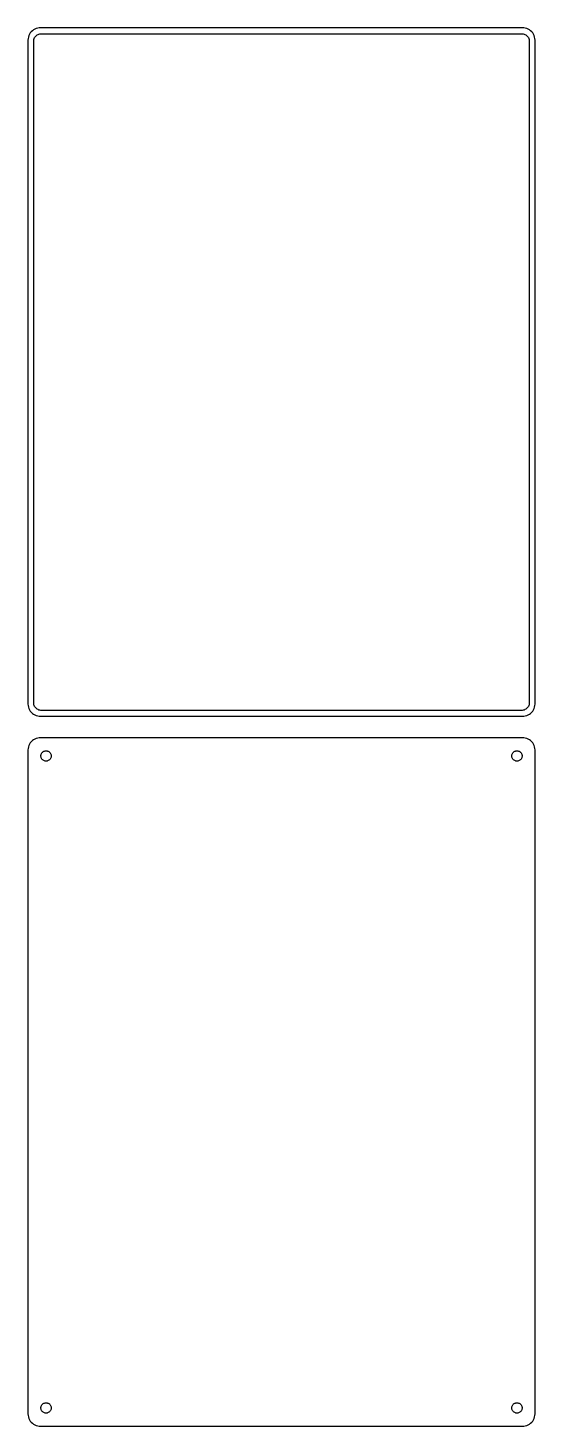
# Model space of a CAD drawing. Header units: metres. Extents: x -105 to 105, y 446 to 1024.
import ezdxf

# ---------------------------------------------------------------- set-up
doc = ezdxf.new("R2010")
doc.units = ezdxf.units.M

msp = doc.modelspace()

# ---------------------------------------------------------------- linework, layer by layer
for p, q in [((-104.961, 1020.13), (-105, 1019.5)), ((-105, 1019.5), (-105, 744.5)), ((-104.843, 1020.74), (-104.961, 1020.13)), ((-104.649, 1021.34), (-104.843, 1020.74)), ((-104.382, 1021.91), (-104.649, 1021.34)), ((-104.045, 1022.44), (-104.382, 1021.91)), ((-103.645, 1022.92), (-104.045, 1022.44)), ((-103.187, 1023.35), (-103.645, 1022.92)), ((-102.679, 1023.72), (-103.187, 1023.35)), ((-102.129, 1024.02), (-102.679, 1023.72)), ((-102.613, 1019), (-102.588, 1019.39)), ((-102.588, 1019.39), (-102.515, 1019.77)), ((-102.515, 1019.77), (-102.394, 1020.15)), ((-102.394, 1020.15), (-102.228, 1020.5)), ((-102.228, 1020.5), (-102.018, 1020.83)), ((-101.545, 1024.26), (-102.129, 1024.02)), ((-102.018, 1020.83), (-101.769, 1021.13)), ((-101.769, 1021.13), (-101.484, 1021.4)), ((-100.937, 1024.41), (-101.545, 1024.26)), ((-101.484, 1021.4), (-101.168, 1021.63)), ((-101.168, 1021.63), (-100.825, 1021.82)), ((-100.314, 1024.49), (-100.937, 1024.41)), ((-100.825, 1021.82), (-100.462, 1021.96)), ((-100.462, 1021.96), (-100.083, 1022.06)), ((100.314, 1024.49), (-100.314, 1024.49)), ((-100.083, 1022.06), (-99.6955, 1022.11)), ((-99.6955, 1022.11), (99.6955, 1022.11)), ((99.6955, 1022.11), (100.083, 1022.06)), ((100.083, 1022.06), (100.462, 1021.96)), ((100.937, 1024.41), (100.314, 1024.49)), ((100.462, 1021.96), (100.825, 1021.82)), ((100.825, 1021.82), (101.168, 1021.63)), ((101.545, 1024.26), (100.937, 1024.41)), ((101.168, 1021.63), (101.484, 1021.4)), ((101.484, 1021.4), (101.769, 1021.13)), ((102.129, 1024.02), (101.545, 1024.26)), ((101.769, 1021.13), (102.018, 1020.83)), ((102.018, 1020.83), (102.228, 1020.5)), ((102.679, 1023.72), (102.129, 1024.02)), ((102.228, 1020.5), (102.394, 1020.15)), ((102.394, 1020.15), (102.515, 1019.77)), ((102.515, 1019.77), (102.588, 1019.39)), ((102.588, 1019.39), (102.613, 1019)), ((103.187, 1023.35), (102.679, 1023.72)), ((103.645, 1022.92), (103.187, 1023.35)), ((104.045, 1022.44), (103.645, 1022.92)), ((104.382, 1021.91), (104.045, 1022.44)), ((104.649, 1021.34), (104.382, 1021.91)), ((104.843, 1020.74), (104.649, 1021.34)), ((104.961, 1020.13), (104.843, 1020.74)), ((105, 1019.5), (104.961, 1020.13)), ((105, 744.5), (105, 1019.5)), ((-102.613, 745), (-102.613, 1019)), ((102.613, 1019), (102.613, 745)), ((-105, 744.5), (-104.961, 743.873)), ((-104.961, 743.873), (-104.843, 743.257)), ((-104.843, 743.257), (-104.649, 742.659)), ((-104.649, 742.659), (-104.382, 742.091)), ((-104.382, 742.091), (-104.045, 741.561)), ((-104.045, 741.561), (-103.645, 741.077)), ((-102.588, 744.61), (-102.613, 745)), ((-102.515, 744.226), (-102.588, 744.61)), ((-102.394, 743.854), (-102.515, 744.226)), ((-102.228, 743.5), (-102.394, 743.854)), ((-102.018, 743.17), (-102.228, 743.5)), ((-101.769, 742.869), (-102.018, 743.17)), ((-101.484, 742.601), (-101.769, 742.869)), ((-101.168, 742.372), (-101.484, 742.601)), ((-100.825, 742.183), (-101.168, 742.372)), ((-100.462, 742.039), (-100.825, 742.183)), ((-100.083, 741.942), (-100.462, 742.039)), ((-99.6955, 741.893), (-100.083, 741.942)), ((99.6955, 741.893), (-99.6955, 741.893)), ((100.083, 741.942), (99.6955, 741.893)), ((100.462, 742.039), (100.083, 741.942)), ((100.825, 742.183), (100.462, 742.039)), ((101.168, 742.372), (100.825, 742.183)), ((101.484, 742.601), (101.168, 742.372)), ((101.769, 742.869), (101.484, 742.601)), ((102.018, 743.17), (101.769, 742.869)), ((102.228, 743.5), (102.018, 743.17)), ((102.394, 743.854), (102.228, 743.5)), ((102.515, 744.226), (102.394, 743.854)), ((102.588, 744.61), (102.515, 744.226)), ((102.613, 745), (102.588, 744.61)), ((103.645, 741.077), (104.045, 741.561)), ((104.045, 741.561), (104.382, 742.091)), ((104.382, 742.091), (104.649, 742.659)), ((104.649, 742.659), (104.843, 743.257)), ((104.843, 743.257), (104.961, 743.873)), ((104.961, 743.873), (105, 744.5)), ((-103.645, 741.077), (-103.187, 740.647)), ((-103.187, 740.647), (-102.679, 740.278)), ((-102.679, 740.278), (-102.129, 739.976)), ((-102.129, 739.976), (-101.545, 739.745)), ((-101.545, 739.745), (-100.937, 739.589)), ((-100.937, 739.589), (-100.314, 739.51)), ((-100.314, 739.51), (100.314, 739.51)), ((100.314, 739.51), (100.937, 739.589)), ((100.937, 739.589), (101.545, 739.745)), ((101.545, 739.745), (102.129, 739.976)), ((102.129, 739.976), (102.679, 740.278)), ((102.679, 740.278), (103.187, 740.647)), ((103.187, 740.647), (103.645, 741.077)), ((-102.679, 729.722), (-103.187, 729.353)), ((-102.129, 730.024), (-102.679, 729.722)), ((-101.545, 730.255), (-102.129, 730.024)), ((-100.937, 730.411), (-101.545, 730.255)), ((-100.314, 730.49), (-100.937, 730.411)), ((100.314, 730.49), (-100.314, 730.49)), ((100.937, 730.411), (100.314, 730.49)), ((101.545, 730.255), (100.937, 730.411)), ((102.129, 730.024), (101.545, 730.255)), ((102.679, 729.722), (102.129, 730.024)), ((103.187, 729.353), (102.679, 729.722)), ((-104.961, 726.127), (-105, 725.5)), ((-105, 725.5), (-105, 450.5)), ((-104.843, 726.743), (-104.961, 726.127)), ((-104.649, 727.341), (-104.843, 726.743)), ((-104.382, 727.909), (-104.649, 727.341)), ((-104.045, 728.439), (-104.382, 727.909)), ((-103.645, 728.923), (-104.045, 728.439)), ((-103.187, 729.353), (-103.645, 728.923)), ((-99.5682, 723.531), (-99.4853, 723.786)), ((-99.4853, 723.786), (-99.3712, 724.029)), ((-99.3712, 724.029), (-99.2275, 724.255)), ((-99.2275, 724.255), (-99.0566, 724.462)), ((-99.0566, 724.462), (-98.8611, 724.645)), ((-98.8611, 724.645), (-98.6441, 724.803)), ((-98.6441, 724.803), (-98.4092, 724.932)), ((-98.4092, 724.932), (-98.1598, 725.031)), ((-98.1598, 725.031), (-97.9001, 725.097)), ((-97.9001, 725.097), (-97.6341, 725.131)), ((-97.6341, 725.131), (-97.3659, 725.131)), ((-97.3659, 725.131), (-97.0999, 725.097)), ((-97.0999, 725.097), (-96.8401, 725.031)), ((-96.8401, 725.031), (-96.5908, 724.932)), ((-96.5908, 724.932), (-96.3559, 724.803)), ((-96.3559, 724.803), (-96.1389, 724.645)), ((-96.1389, 724.645), (-95.9434, 724.462)), ((-95.9434, 724.462), (-95.7725, 724.255)), ((-95.7725, 724.255), (-95.6288, 724.029)), ((-95.6288, 724.029), (-95.5146, 723.786)), ((-95.5146, 723.786), (-95.4318, 723.531)), ((95.4318, 723.531), (95.5146, 723.786)), ((95.5146, 723.786), (95.6288, 724.029)), ((95.6288, 724.029), (95.7725, 724.255)), ((95.7725, 724.255), (95.9434, 724.462)), ((95.9434, 724.462), (96.1389, 724.645)), ((96.1389, 724.645), (96.3559, 724.803)), ((96.3559, 724.803), (96.5908, 724.932)), ((96.5908, 724.932), (96.8401, 725.031)), ((96.8401, 725.031), (97.0999, 725.097)), ((97.0999, 725.097), (97.3659, 725.131)), ((97.3659, 725.131), (97.6341, 725.131)), ((97.6341, 725.131), (97.9001, 725.097)), ((97.9001, 725.097), (98.1598, 725.031)), ((98.1598, 725.031), (98.4092, 724.932)), ((98.4092, 724.932), (98.6441, 724.803)), ((98.6441, 724.803), (98.8611, 724.645)), ((98.8611, 724.645), (99.0566, 724.462)), ((99.0566, 724.462), (99.2275, 724.255)), ((99.2275, 724.255), (99.3712, 724.029)), ((99.3712, 724.029), (99.4853, 723.786)), ((99.4853, 723.786), (99.5682, 723.531)), ((103.645, 728.923), (103.187, 729.353)), ((104.045, 728.439), (103.645, 728.923)), ((104.382, 727.909), (104.045, 728.439)), ((104.649, 727.341), (104.382, 727.909)), ((104.843, 726.743), (104.649, 727.341)), ((104.961, 726.127), (104.843, 726.743)), ((105, 725.5), (104.961, 726.127)), ((105, 450.5), (105, 725.5)), ((-99.6353, 723), (-99.6185, 723.268)), ((-99.6185, 722.732), (-99.6353, 723)), ((-99.6185, 723.268), (-99.5682, 723.531)), ((-99.5682, 722.469), (-99.6185, 722.732)), ((-99.4853, 722.214), (-99.5682, 722.469)), ((-99.3712, 721.971), (-99.4853, 722.214)), ((-99.2275, 721.745), (-99.3712, 721.971)), ((-99.0566, 721.538), (-99.2275, 721.745)), ((-98.8611, 721.355), (-99.0566, 721.538)), ((-98.6441, 721.197), (-98.8611, 721.355)), ((-98.4092, 721.068), (-98.6441, 721.197)), ((-98.1598, 720.969), (-98.4092, 721.068)), ((-97.9001, 720.903), (-98.1598, 720.969)), ((-97.6341, 720.869), (-97.9001, 720.903)), ((-97.3659, 720.869), (-97.6341, 720.869)), ((-97.0999, 720.903), (-97.3659, 720.869)), ((-96.8401, 720.969), (-97.0999, 720.903)), ((-96.5908, 721.068), (-96.8401, 720.969)), ((-96.3559, 721.197), (-96.5908, 721.068)), ((-96.1389, 721.355), (-96.3559, 721.197)), ((-95.9434, 721.538), (-96.1389, 721.355)), ((-95.7725, 721.745), (-95.9434, 721.538)), ((-95.6288, 721.971), (-95.7725, 721.745)), ((-95.5146, 722.214), (-95.6288, 721.971)), ((-95.4318, 722.469), (-95.5146, 722.214)), ((-95.4318, 723.531), (-95.3815, 723.268)), ((-95.3815, 722.732), (-95.4318, 722.469)), ((-95.3815, 723.268), (-95.3647, 723)), ((-95.3647, 723), (-95.3815, 722.732)), ((95.3647, 723), (95.3815, 723.268)), ((95.3815, 722.732), (95.3647, 723)), ((95.3815, 723.268), (95.4318, 723.531)), ((95.4318, 722.469), (95.3815, 722.732)), ((95.5146, 722.214), (95.4318, 722.469)), ((95.6288, 721.971), (95.5146, 722.214)), ((95.7725, 721.745), (95.6288, 721.971)), ((95.9434, 721.538), (95.7725, 721.745)), ((96.1389, 721.355), (95.9434, 721.538)), ((96.3559, 721.197), (96.1389, 721.355)), ((96.5908, 721.068), (96.3559, 721.197)), ((96.8401, 720.969), (96.5908, 721.068)), ((97.0999, 720.903), (96.8401, 720.969)), ((97.3659, 720.869), (97.0999, 720.903)), ((97.6341, 720.869), (97.3659, 720.869)), ((97.9001, 720.903), (97.6341, 720.869)), ((98.1598, 720.969), (97.9001, 720.903)), ((98.4092, 721.068), (98.1598, 720.969)), ((98.6441, 721.197), (98.4092, 721.068)), ((98.8611, 721.355), (98.6441, 721.197)), ((99.0566, 721.538), (98.8611, 721.355)), ((99.2275, 721.745), (99.0566, 721.538)), ((99.3712, 721.971), (99.2275, 721.745)), ((99.4853, 722.214), (99.3712, 721.971)), ((99.5682, 722.469), (99.4853, 722.214)), ((99.5682, 723.531), (99.6185, 723.268)), ((99.6185, 722.732), (99.5682, 722.469)), ((99.6185, 723.268), (99.6353, 723)), ((99.6353, 723), (99.6185, 722.732)), ((-99.6353, 453), (-99.6185, 453.268)), ((-99.6185, 452.732), (-99.6353, 453)), ((-99.6185, 453.268), (-99.5682, 453.531)), ((-99.5682, 452.469), (-99.6185, 452.732)), ((-99.5682, 453.531), (-99.4853, 453.786)), ((-99.4853, 452.214), (-99.5682, 452.469)), ((-99.4853, 453.786), (-99.3712, 454.029)), ((-99.3712, 451.971), (-99.4853, 452.214)), ((-99.3712, 454.029), (-99.2275, 454.255)), ((-99.2275, 451.745), (-99.3712, 451.971)), ((-99.2275, 454.255), (-99.0566, 454.462)), ((-99.0566, 451.538), (-99.2275, 451.745)), ((-99.0566, 454.462), (-98.8611, 454.645)), ((-98.8611, 454.645), (-98.6441, 454.803)), ((-98.6441, 454.803), (-98.4092, 454.932)), ((-98.4092, 454.932), (-98.1598, 455.031)), ((-98.1598, 455.031), (-97.9001, 455.097)), ((-97.9001, 455.097), (-97.6341, 455.131)), ((-97.6341, 455.131), (-97.3659, 455.131)), ((-97.3659, 455.131), (-97.0999, 455.097)), ((-97.0999, 455.097), (-96.8401, 455.031)), ((-96.8401, 455.031), (-96.5908, 454.932)), ((-96.5908, 454.932), (-96.3559, 454.803)), ((-96.3559, 454.803), (-96.1389, 454.645)), ((-96.1389, 454.645), (-95.9434, 454.462)), ((-95.9434, 454.462), (-95.7725, 454.255)), ((-95.7725, 451.745), (-95.9434, 451.538)), ((-95.7725, 454.255), (-95.6288, 454.029)), ((-95.6288, 451.971), (-95.7725, 451.745)), ((-95.6288, 454.029), (-95.5146, 453.786)), ((-95.5146, 452.214), (-95.6288, 451.971)), ((-95.5146, 453.786), (-95.4318, 453.531)), ((-95.4318, 452.469), (-95.5146, 452.214)), ((-95.4318, 453.531), (-95.3815, 453.268)), ((-95.3815, 452.732), (-95.4318, 452.469)), ((-95.3815, 453.268), (-95.3647, 453)), ((-95.3647, 453), (-95.3815, 452.732)), ((95.3647, 453), (95.3815, 453.268)), ((95.3815, 452.732), (95.3647, 453)), ((95.3815, 453.268), (95.4318, 453.531)), ((95.4318, 452.469), (95.3815, 452.732)), ((95.4318, 453.531), (95.5146, 453.786)), ((95.5146, 452.214), (95.4318, 452.469)), ((95.5146, 453.786), (95.6288, 454.029)), ((95.6288, 451.971), (95.5146, 452.214)), ((95.6288, 454.029), (95.7725, 454.255)), ((95.7725, 451.745), (95.6288, 451.971)), ((95.7725, 454.255), (95.9434, 454.462)), ((95.9434, 451.538), (95.7725, 451.745)), ((95.9434, 454.462), (96.1389, 454.645)), ((96.1389, 454.645), (96.3559, 454.803)), ((96.3559, 454.803), (96.5908, 454.932)), ((96.5908, 454.932), (96.8401, 455.031)), ((96.8401, 455.031), (97.0999, 455.097)), ((97.0999, 455.097), (97.3659, 455.131)), ((97.3659, 455.131), (97.6341, 455.131)), ((97.6341, 455.131), (97.9001, 455.097)), ((97.9001, 455.097), (98.1598, 455.031)), ((98.1598, 455.031), (98.4092, 454.932)), ((98.4092, 454.932), (98.6441, 454.803)), ((98.6441, 454.803), (98.8611, 454.645)), ((98.8611, 454.645), (99.0566, 454.462)), ((99.0566, 454.462), (99.2275, 454.255)), ((99.2275, 451.745), (99.0566, 451.538)), ((99.2275, 454.255), (99.3712, 454.029)), ((99.3712, 451.971), (99.2275, 451.745)), ((99.3712, 454.029), (99.4853, 453.786)), ((99.4853, 452.214), (99.3712, 451.971)), ((99.4853, 453.786), (99.5682, 453.531)), ((99.5682, 452.469), (99.4853, 452.214)), ((99.5682, 453.531), (99.6185, 453.268)), ((99.6185, 452.732), (99.5682, 452.469)), ((99.6185, 453.268), (99.6353, 453)), ((99.6353, 453), (99.6185, 452.732)), ((-105, 450.5), (-104.961, 449.873)), ((-104.961, 449.873), (-104.843, 449.257)), ((-104.843, 449.257), (-104.649, 448.659)), ((-104.649, 448.659), (-104.382, 448.091)), ((-104.382, 448.091), (-104.045, 447.561)), ((-104.045, 447.561), (-103.645, 447.077)), ((-103.645, 447.077), (-103.187, 446.647)), ((-103.187, 446.647), (-102.679, 446.278)), ((-102.679, 446.278), (-102.129, 445.976)), ((-102.129, 445.976), (-101.545, 445.745)), ((-98.8611, 451.355), (-99.0566, 451.538)), ((-98.6441, 451.197), (-98.8611, 451.355)), ((-98.4092, 451.068), (-98.6441, 451.197)), ((-98.1598, 450.969), (-98.4092, 451.068)), ((-97.9001, 450.903), (-98.1598, 450.969)), ((-97.6341, 450.869), (-97.9001, 450.903)), ((-97.3659, 450.869), (-97.6341, 450.869)), ((-97.0999, 450.903), (-97.3659, 450.869)), ((-96.8401, 450.969), (-97.0999, 450.903)), ((-96.5908, 451.068), (-96.8401, 450.969)), ((-96.3559, 451.197), (-96.5908, 451.068)), ((-96.1389, 451.355), (-96.3559, 451.197)), ((-95.9434, 451.538), (-96.1389, 451.355)), ((96.1389, 451.355), (95.9434, 451.538)), ((96.3559, 451.197), (96.1389, 451.355)), ((96.5908, 451.068), (96.3559, 451.197)), ((96.8401, 450.969), (96.5908, 451.068)), ((97.0999, 450.903), (96.8401, 450.969)), ((97.3659, 450.869), (97.0999, 450.903)), ((97.6341, 450.869), (97.3659, 450.869)), ((97.9001, 450.903), (97.6341, 450.869)), ((98.1598, 450.969), (97.9001, 450.903)), ((98.4092, 451.068), (98.1598, 450.969)), ((98.6441, 451.197), (98.4092, 451.068)), ((98.8611, 451.355), (98.6441, 451.197)), ((99.0566, 451.538), (98.8611, 451.355)), ((101.545, 445.745), (102.129, 445.976)), ((102.129, 445.976), (102.679, 446.278)), ((102.679, 446.278), (103.187, 446.647)), ((103.187, 446.647), (103.645, 447.077)), ((103.645, 447.077), (104.045, 447.561)), ((104.045, 447.561), (104.382, 448.091)), ((104.382, 448.091), (104.649, 448.659)), ((104.649, 448.659), (104.843, 449.257)), ((104.843, 449.257), (104.961, 449.873)), ((104.961, 449.873), (105, 450.5)), ((-101.545, 445.745), (-100.937, 445.589)), ((-100.937, 445.589), (-100.314, 445.51)), ((-100.314, 445.51), (100.314, 445.51)), ((100.314, 445.51), (100.937, 445.589)), ((100.937, 445.589), (101.545, 445.745))]:
    msp.add_line(p, q)

doc.saveas('drawing.dxf')
